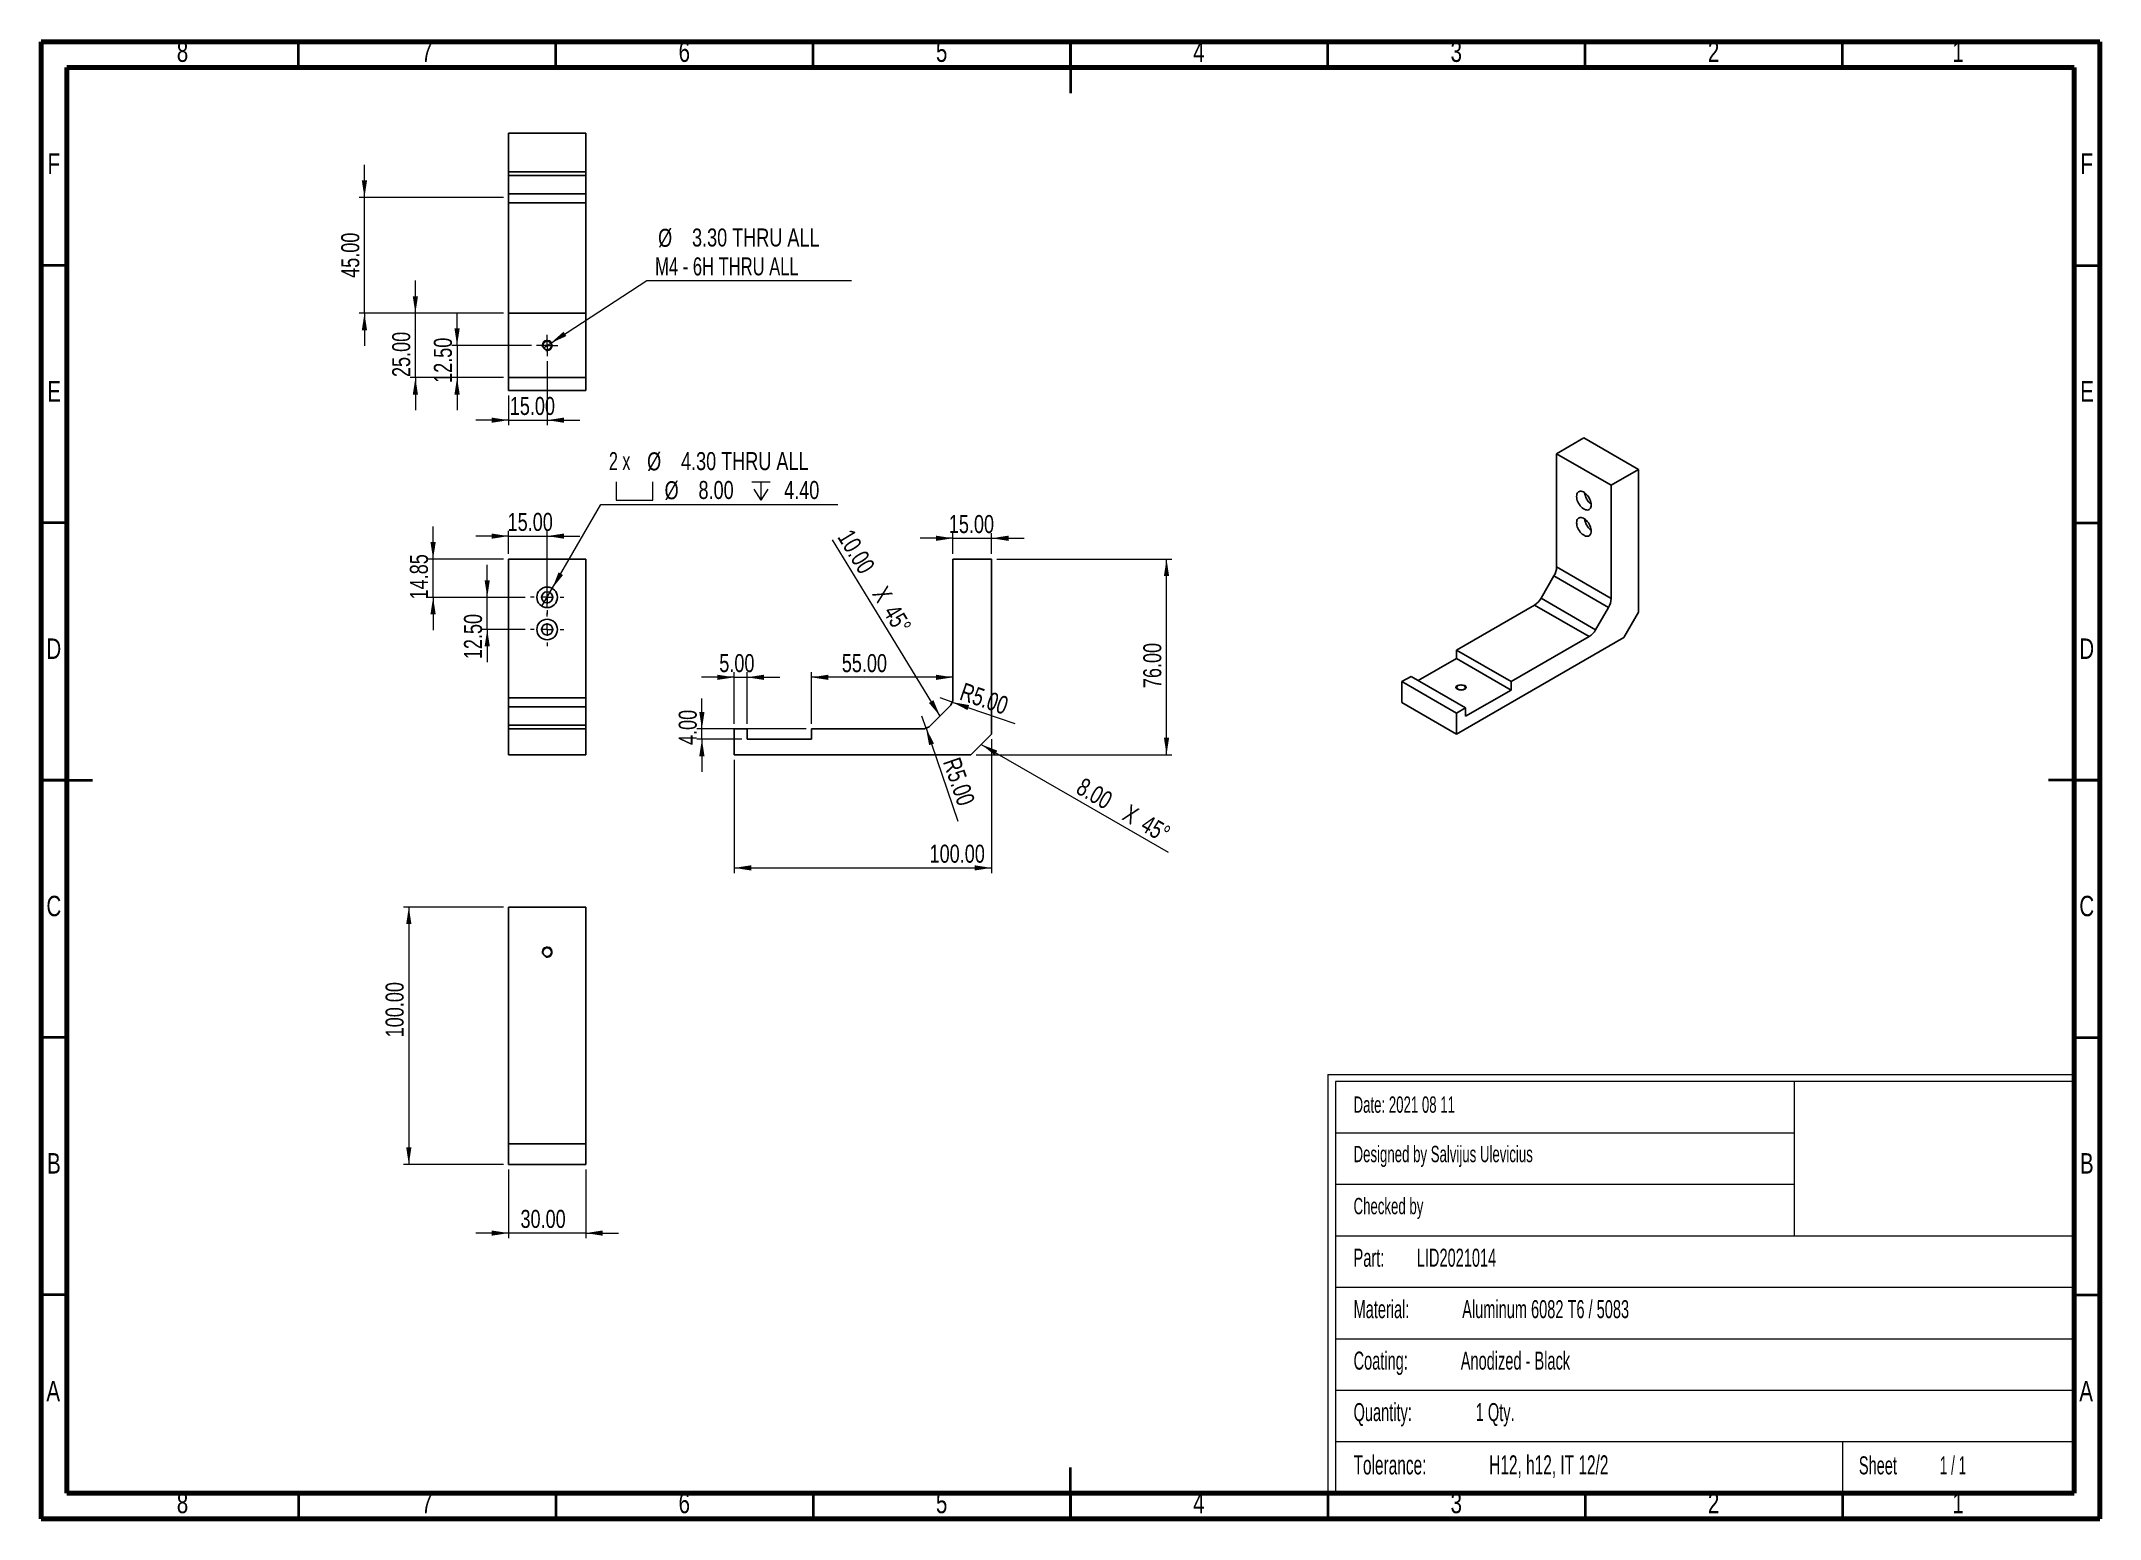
# Model space of a CAD drawing. Header units: millimetres. Extents: x 15 to 415, y 5 to 292.
import ezdxf

# ---------------------------------------------------------------- set-up
doc = ezdxf.new("R2010")
doc.units = ezdxf.units.MM
doc.styles.add('SLDTEXTSTYLE0', font='TXT', dxfattribs={"width": 0.605})
doc.styles.add('SLDTEXTSTYLE1', font='TXT', dxfattribs={"width": 0.563})
doc.styles.add('SLDTEXTSTYLE2', font='TXT', dxfattribs={"width": 0.75})
doc.styles.add('SLDTEXTSTYLE3', font='TXT', dxfattribs={"width": 0.666667})
doc.styles.add('SLDTEXTSTYLE4', font='TXT', dxfattribs={"width": 0.6875})
doc.dimstyles.new('SLDDIMSTYLE0', dxfattribs={"dimtxt": 3.5, "dimasz": 3.302, "dimexe": 0, "dimexo": 0.0625, "dimgap": 0.875, "dimtad": 0, "dimtih": 1, "dimtoh": 1, "dimlfac": 2, "dimrnd": 1e-09, "dimzin": 4, "dimdsep": 46, "dimtxsty": 'SLDTEXTSTYLE2', "dimblk1": 'NONE', "dimsah": 1, "dimcen": 0, "dimadec": 0, "dimazin": 1, "dimtfac": 1, "dimtmove": 0, "dimatfit": 3, "dimldrblk": 'NONE', "dimfxl": 0, "dimfrac": 2, "dimtolj": 1, "dimtzin": 12, "dimarcsym": 0})
doc.dimstyles.new('SLDDIMSTYLE1', dxfattribs={"dimtxt": 3.5, "dimasz": 3.302, "dimexe": 0, "dimexo": 0.0625, "dimgap": 0.875, "dimtad": 1, "dimlfac": 2, "dimrnd": 1e-09, "dimzin": 12, "dimdsep": 46, "dimtxsty": 'SLDTEXTSTYLE2', "dimsah": 1, "dimcen": 0.09, "dimadec": 0, "dimazin": 3, "dimtfac": 1, "dimtmove": 0, "dimatfit": 0, "dimfxl": 0, "dimfrac": 2, "dimtolj": 1, "dimtzin": 12, "dimarcsym": 0})
doc.dimstyles.new('SLDDIMSTYLE2', dxfattribs={"dimtxt": 3.5, "dimasz": 3.302, "dimexe": 0, "dimexo": 0.0625, "dimgap": 0.875, "dimtad": 1, "dimlfac": 2, "dimrnd": 1e-09, "dimzin": 4, "dimdsep": 46, "dimtxsty": 'SLDTEXTSTYLE2', "dimsah": 1, "dimcen": 0.09, "dimadec": 0, "dimazin": 1, "dimtfac": 1, "dimtmove": 0, "dimatfit": 0, "dimfxl": 0, "dimfrac": 2, "dimtolj": 1, "dimtzin": 12, "dimarcsym": 0})
doc.dimstyles.new('SLDDIMSTYLE3', dxfattribs={"dimtxt": 3.5, "dimasz": 3.302, "dimexe": 0, "dimexo": 0.0625, "dimgap": 0.875, "dimtad": 1, "dimlfac": 2, "dimrnd": 1e-09, "dimzin": 4, "dimdsep": 46, "dimtxsty": 'SLDTEXTSTYLE2', "dimsah": 1, "dimcen": 0.09, "dimadec": 0, "dimazin": 1, "dimtfac": 1, "dimtofl": 0, "dimtmove": 0, "dimatfit": 3, "dimfxl": 0, "dimfrac": 2, "dimtolj": 1, "dimtzin": 12, "dimarcsym": 0})
doc.dimstyles.new('SLDDIMSTYLE4', dxfattribs={"dimtxt": 3.5, "dimasz": 3.302, "dimexe": 0, "dimexo": 0.0625, "dimgap": 0.875, "dimtad": 1, "dimlfac": 2, "dimrnd": 1e-09, "dimzin": 4, "dimdsep": 46, "dimtxsty": 'SLDTEXTSTYLE2', "dimsah": 1, "dimcen": 0, "dimadec": 0, "dimazin": 1, "dimtfac": 1, "dimtofl": 0, "dimtmove": 0, "dimatfit": 3, "dimfxl": 0, "dimfrac": 2, "dimtolj": 1, "dimtzin": 12, "dimarcsym": 0})

# ---------------------------------------------------------------- blocks, each defined once
blk = doc.blocks.new('SW_NOTE_0')
at = {"color": 0, "linetype": 'Continuous', "lineweight": 0, "attachment_point": 1, "style": 'SLDTEXTSTYLE0'}
for s, insert, char_height in [('Tolerance:', (0, 4.77), 3.704), ('H12, h12, IT 12/2', (26.36, 4.77), 3.7042)]:
    blk.add_mtext(s, dxfattribs=dict(at, insert=insert, char_height=char_height))
blk = doc.blocks.new('SW_NOTE_0_1')
at = {"color": 0, "linetype": 'Continuous', "lineweight": 0, "char_height": 3.5, "attachment_point": 1}
for s, insert, style in [('Sheet', (0, 4.51), 'SLDTEXTSTYLE0'), ('1 / 1', (15.72, 4.51), 'SLDTEXTSTYLE1')]:
    blk.add_mtext(s, dxfattribs=dict(at, insert=insert, style=style))
blk = doc.blocks.new('SW_NOTE_0_2')
at = {"color": 0, "linetype": 'Continuous', "lineweight": 0, "char_height": 3.5, "attachment_point": 1, "style": 'SLDTEXTSTYLE0'}
for s, insert in [('Quantity:', (0, 4.51)), ('1 Qty.', (23.74, 4.51))]:
    blk.add_mtext(s, dxfattribs=dict(at, insert=insert))
blk = doc.blocks.new('SW_NOTE_0_3')
at = {"color": 0, "linetype": 'Continuous', "lineweight": 0, "char_height": 3.5, "attachment_point": 1, "style": 'SLDTEXTSTYLE0'}
for s, insert in [('Coating:', (0, 4.51)), ('Anodized - Black', (20.83, 4.51))]:
    blk.add_mtext(s, dxfattribs=dict(at, insert=insert))
blk = doc.blocks.new('SW_NOTE_0_4')
at = {"color": 0, "linetype": 'Continuous', "lineweight": 0, "char_height": 3.5, "attachment_point": 1, "style": 'SLDTEXTSTYLE0'}
for s, insert in [('Material:', (0, 4.51)), ('Aluminum 6082 T6 / 5083', (21.11, 4.51))]:
    blk.add_mtext(s, dxfattribs=dict(at, insert=insert))
blk = doc.blocks.new('SW_NOTE_0_5')
at = {"color": 0, "linetype": 'Continuous', "lineweight": 0, "char_height": 3.5, "attachment_point": 1, "style": 'SLDTEXTSTYLE0'}
for s, insert in [('Part:', (0, 4.51)), ('LID2021014', (12.29, 4.51))]:
    blk.add_mtext(s, dxfattribs=dict(at, insert=insert))
blk = doc.blocks.new('SW_SYMBOL_HOLE_SPOT')
at = {"color": 0, "linetype": 'Continuous', "lineweight": 18}
for p, q in [((0, 875), (0, 75)), ((0, 75), (1600, 75)), ((1600, 75), (1600, 875))]:
    blk.add_line(p, q, dxfattribs=at)
blk = doc.blocks.new('SW_SYMBOL_HOLE_DEPTH')
at = {"color": 0, "linetype": 'Continuous', "lineweight": 18}
for p, q in [((0, 875), (800, 875)), ((100, 555), (400, 75)), ((400, 875), (400, 75)), ((700, 555), (400, 75))]:
    blk.add_line(p, q, dxfattribs=at)
blk = doc.blocks.new('_D')
at = {"color": 7, "linetype": 'Continuous', "lineweight": 0}
for p, q in [((114.31, 185.79), (123.73, 202.1)), ((123.73, 202.1), (169.76, 202.1)), ((112.31, 182.32), (114.31, 185.79))]:
    blk.add_line(p, q, dxfattribs=at)
at = {"color": 7, "linetype": 'Continuous', "lineweight": 18}
blk.add_solid([(114.31, 185.79), (116.4, 188.39), (115.52, 188.9)], dxfattribs=at)
at = {"color": 7, "linetype": 'Continuous', "lineweight": 18, "xscale": 0.004470703125, "yscale": 0.004470703125, "zscale": 0.004470703125}
for name, p in [('SW_SYMBOL_HOLE_SPOT', (126.69, 202.58)), ('SW_SYMBOL_HOLE_DEPTH', (153.05, 202.58))]:
    blk.add_blockref(name, p, dxfattribs=at)
at = {"color": 7, "linetype": 'Continuous', "lineweight": 18, "char_height": 3.5, "attachment_point": 1}
for s, insert, style in [('2 x', (125.32, 212.27), 'SLDTEXTSTYLE3'), ('%%c', (132.73, 212.22), 'SLDTEXTSTYLE2'), ('4.30 THRU ALL', (139.32, 212.27), 'SLDTEXTSTYLE2'), ('%%c', (136.13, 206.61), 'SLDTEXTSTYLE2'), ('8.00', (142.72, 206.66), 'SLDTEXTSTYLE2'), ('4.40', (159.36, 206.66), 'SLDTEXTSTYLE2')]:
    blk.add_mtext(s, dxfattribs=dict(at, insert=insert, style=style))
blk = doc.blocks.new('_None')
blk = doc.blocks.new('_D_1')
at = {"color": 7, "linetype": 'Continuous', "lineweight": 0}
for p, q in [((91.15, 191.48), (91.15, 197.83)), ((104.81, 191.48), (90.15, 191.48)), ((91.15, 184.05), (91.15, 191.48)), ((109.06, 184.05), (90.15, 184.05)), ((91.15, 184.05), (91.15, 177.7))]:
    blk.add_line(p, q, dxfattribs=at)
at = {"color": 7, "linetype": 'Continuous', "lineweight": 18}
for points in [[(91.15, 191.48), (91.66, 194.78), (90.64, 194.78)], [(91.15, 184.05), (90.64, 180.75), (91.66, 180.75)]]:
    blk.add_solid(points, dxfattribs=at)
at = {"color": 7, "linetype": 'Continuous', "lineweight": 18, "insert": (86.64, 183.65), "char_height": 3.5, "attachment_point": 1, "rotation": 90, "style": 'SLDTEXTSTYLE2'}
blk.add_mtext('14.85', dxfattribs=at)
blk = doc.blocks.new('_D_2')
at = {"color": 7, "linetype": 'Continuous', "lineweight": 0}
for p, q in [((101.67, 184.05), (101.67, 190.4)), ((109.06, 184.05), (100.67, 184.05)), ((101.67, 177.8), (101.67, 184.05)), ((109.06, 177.8), (100.67, 177.8)), ((101.67, 177.8), (101.67, 171.45))]:
    blk.add_line(p, q, dxfattribs=at)
at = {"color": 7, "linetype": 'Continuous', "lineweight": 18}
for points in [[(101.67, 184.05), (102.17, 187.36), (101.16, 187.36)], [(101.67, 177.8), (101.16, 174.5), (102.17, 174.5)]]:
    blk.add_solid(points, dxfattribs=at)
at = {"color": 7, "linetype": 'Continuous', "lineweight": 18, "insert": (97.15, 172.04), "char_height": 3.5, "attachment_point": 1, "rotation": 90, "style": 'SLDTEXTSTYLE2'}
blk.add_mtext('12.50', dxfattribs=at)
blk = doc.blocks.new('_D_3')
at = {"color": 7, "linetype": 'Continuous', "lineweight": 0}
for p, q in [((105.81, 192.48), (105.81, 196.95)), ((113.31, 182.05), (113.31, 196.95)), ((105.81, 195.95), (99.46, 195.95)), ((105.81, 195.95), (113.31, 195.95)), ((113.31, 195.95), (119.66, 195.95))]:
    blk.add_line(p, q, dxfattribs=at)
at = {"color": 7, "linetype": 'Continuous', "lineweight": 18}
for points in [[(105.81, 195.95), (102.51, 196.45), (102.51, 195.44)], [(113.31, 195.95), (116.61, 195.44), (116.61, 196.45)]]:
    blk.add_solid(points, dxfattribs=at)
at = {"color": 7, "linetype": 'Continuous', "lineweight": 18, "insert": (105.63, 200.46), "char_height": 3.5, "attachment_point": 1, "style": 'SLDTEXTSTYLE2'}
blk.add_mtext('15.00', dxfattribs=at)
blk = doc.blocks.new('SW_CENTERMARKSYMBOL_0')
at = {"color": 0, "linetype": 'Continuous', "lineweight": 18}
for p, q in [((-2.5, 0), (-3.25, 0)), ((0, 0), (-1.25, 0)), ((0, 2.5), (0, 3.25)), ((0, 0), (0, 1.25)), ((0, 0), (0, -1.25)), ((0, 0), (1.25, 0)), ((2.5, 0), (3.25, 0)), ((0, -2.5), (0, -3.25))]:
    blk.add_line(p, q, dxfattribs=at)
blk = doc.blocks.new('SW_CENTERMARKSYMBOL_1')
at = {"color": 0, "linetype": 'Continuous', "lineweight": 18}
for p, q in [((-2.5, 0), (-3.25, 0)), ((0, 0), (-1.25, 0)), ((0, 2.5), (0, 3.25)), ((0, 0), (0, 1.25)), ((0, 0), (0, -1.25)), ((0, 0), (1.25, 0)), ((2.5, 0), (3.25, 0)), ((0, -2.5), (0, -3.25))]:
    blk.add_line(p, q, dxfattribs=at)
blk = doc.blocks.new('SW_CHAMFER_DIMENSION_0')
at = {"color": 0, "linetype": 'Continuous', "lineweight": 0}
for p, q in [((-17.67, 10.21), (0, 0)), ((0, 0), (18.64, -10.76))]:
    blk.add_line(p, q, dxfattribs=at)
at = {"color": 0, "linetype": 'Continuous', "lineweight": 18}
blk.add_solid([(-17.67, 10.21), (-15.06, 8.12), (-14.56, 9)], dxfattribs=at)
at = {"color": 0, "linetype": 'Continuous', "lineweight": 18, "char_height": 3.5, "attachment_point": 1, "rotation": 330, "style": 'SLDTEXTSTYLE2'}
for s, insert in [('8.00', (2.26, 3.91)), ('X', (11.23, -1.27)), ('45°', (14.8, -3.33))]:
    blk.add_mtext(s, dxfattribs=dict(at, insert=insert))
blk = doc.blocks.new('SW_CHAMFER_DIMENSION_1')
at = {"color": 0, "linetype": 'Continuous', "lineweight": 0}
for p, q in [((9.24, -15.16), (0, 0)), ((20.91, -34.27), (9.24, -15.16))]:
    blk.add_line(p, q, dxfattribs=at)
at = {"color": 0, "linetype": 'Continuous', "lineweight": 18}
blk.add_solid([(20.91, -34.27), (19.62, -31.19), (18.75, -31.72)], dxfattribs=at)
at = {"color": 0, "linetype": 'Continuous', "lineweight": 18, "char_height": 3.5, "attachment_point": 1, "rotation": 301.3645, "style": 'SLDTEXTSTYLE2'}
for s, insert in [('10.00', (3.85, 2.35)), ('X', (10.59, -8.71)), ('45°', (12.74, -12.23))]:
    blk.add_mtext(s, dxfattribs=dict(at, insert=insert))
blk = doc.blocks.new('_D_4')
at = {"color": 7, "linetype": 'Continuous', "lineweight": 0}
for p, q in [((200.66, 191.48), (234.66, 191.48)), ((233.66, 153.48), (233.66, 191.48)), ((196.66, 153.48), (234.66, 153.48))]:
    blk.add_line(p, q, dxfattribs=at)
at = {"color": 7, "linetype": 'Continuous', "lineweight": 18}
for points in [[(233.66, 191.48), (233.15, 188.18), (234.16, 188.18)], [(233.66, 153.48), (234.16, 156.78), (233.15, 156.78)]]:
    blk.add_solid(points, dxfattribs=at)
at = {"color": 7, "linetype": 'Continuous', "lineweight": 18, "insert": (229.14, 166.41), "char_height": 3.5, "attachment_point": 1, "rotation": 90, "style": 'SLDTEXTSTYLE2'}
blk.add_mtext('76.00', dxfattribs=at)
blk = doc.blocks.new('_D_5')
at = {"color": 7, "linetype": 'Continuous', "lineweight": 0}
for p, q in [((199.66, 156.48), (199.66, 130.48)), ((149.66, 152.48), (149.66, 130.48)), ((149.66, 131.48), (199.66, 131.48))]:
    blk.add_line(p, q, dxfattribs=at)
at = {"color": 7, "linetype": 'Continuous', "lineweight": 18}
for points in [[(149.66, 131.48), (152.96, 130.97), (152.96, 131.99)], [(199.66, 131.48), (196.35, 131.99), (196.35, 130.97)]]:
    blk.add_solid(points, dxfattribs=at)
at = {"color": 7, "linetype": 'Continuous', "lineweight": 18, "insert": (187.62, 135.99), "char_height": 3.5, "attachment_point": 1, "style": 'SLDTEXTSTYLE2'}
blk.add_mtext('100.00', dxfattribs=at)
blk = doc.blocks.new('_D_6')
at = {"color": 7, "linetype": 'Continuous', "lineweight": 0}
for p, q in [((192.16, 192.48), (192.16, 196.53)), ((199.66, 192.48), (199.66, 196.53)), ((192.16, 195.53), (185.81, 195.53)), ((192.16, 195.53), (199.66, 195.53)), ((199.66, 195.53), (206.01, 195.53))]:
    blk.add_line(p, q, dxfattribs=at)
at = {"color": 7, "linetype": 'Continuous', "lineweight": 18}
for points in [[(192.16, 195.53), (188.85, 196.04), (188.85, 195.02)], [(199.66, 195.53), (202.96, 195.02), (202.96, 196.04)]]:
    blk.add_solid(points, dxfattribs=at)
at = {"color": 7, "linetype": 'Continuous', "lineweight": 18, "insert": (191.36, 200.04), "char_height": 3.5, "attachment_point": 1, "style": 'SLDTEXTSTYLE2'}
blk.add_mtext('15.00', dxfattribs=at)
blk = doc.blocks.new('_D_7')
at = {"color": 7, "linetype": 'Continuous', "lineweight": 0}
for p, q in [((143.38, 158.48), (143.38, 164.41)), ((163.66, 158.48), (142.38, 158.48)), ((151.16, 156.48), (142.38, 156.48)), ((143.38, 156.48), (143.38, 158.48)), ((143.38, 156.48), (143.38, 150.13))]:
    blk.add_line(p, q, dxfattribs=at)
at = {"color": 7, "linetype": 'Continuous', "lineweight": 18}
for points in [[(143.38, 158.48), (143.89, 161.78), (142.87, 161.78)], [(143.38, 156.48), (142.87, 153.18), (143.89, 153.18)]]:
    blk.add_solid(points, dxfattribs=at)
at = {"color": 7, "linetype": 'Continuous', "lineweight": 18, "insert": (138.87, 155.36), "char_height": 3.5, "attachment_point": 1, "rotation": 90, "style": 'SLDTEXTSTYLE2'}
blk.add_mtext('4.00', dxfattribs=at)
blk = doc.blocks.new('_D_8')
at = {"color": 7, "linetype": 'Continuous', "lineweight": 0}
for q in [(189.66, 164.51), (204.19, 159.54)]:
    blk.add_line((192.02, 163.7), q, dxfattribs=at)
at = {"color": 7, "linetype": 'Continuous', "lineweight": 18}
blk.add_solid([(192.02, 163.7), (194.98, 162.15), (195.31, 163.11)], dxfattribs=at)
at = {"color": 7, "linetype": 'Continuous', "lineweight": 18, "insert": (194.37, 167.56), "char_height": 3.5, "attachment_point": 1, "rotation": 341.0865, "style": 'SLDTEXTSTYLE2'}
blk.add_mtext('R5.00', dxfattribs=at)
blk = doc.blocks.new('_D_9')
at = {"color": 7, "linetype": 'Continuous', "lineweight": 0}
for q in [(186.12, 160.98), (193.11, 140.56)]:
    blk.add_line((186.93, 158.61), q, dxfattribs=at)
at = {"color": 7, "linetype": 'Continuous', "lineweight": 18}
blk.add_solid([(186.93, 158.61), (187.52, 155.33), (188.48, 155.65)], dxfattribs=at)
at = {"color": 7, "linetype": 'Continuous', "lineweight": 18, "insert": (193.49, 153.25), "char_height": 3.5, "attachment_point": 1, "rotation": 288.8872, "style": 'SLDTEXTSTYLE2'}
blk.add_mtext('R5.00', dxfattribs=at)
blk = doc.blocks.new('_D_10')
at = {"color": 7, "linetype": 'Continuous', "lineweight": 0}
for p, q in [((149.66, 168.51), (143.31, 168.51)), ((149.66, 159.48), (149.66, 169.51)), ((149.66, 168.51), (152.16, 168.51)), ((152.16, 159.48), (152.16, 169.51)), ((152.16, 168.51), (158.51, 168.51))]:
    blk.add_line(p, q, dxfattribs=at)
at = {"color": 7, "linetype": 'Continuous', "lineweight": 18}
for points in [[(149.66, 168.51), (146.35, 169.02), (146.35, 168)], [(152.16, 168.51), (155.46, 168), (155.46, 169.02)]]:
    blk.add_solid(points, dxfattribs=at)
at = {"color": 7, "linetype": 'Continuous', "lineweight": 18, "insert": (146.76, 173.02), "char_height": 3.5, "attachment_point": 1, "style": 'SLDTEXTSTYLE2'}
blk.add_mtext('5.00', dxfattribs=at)
blk = doc.blocks.new('_D_11')
at = {"color": 7, "linetype": 'Continuous', "lineweight": 0}
for p, q in [((164.66, 159.48), (164.66, 169.51)), ((192.16, 168.51), (164.66, 168.51))]:
    blk.add_line(p, q, dxfattribs=at)
at = {"color": 7, "linetype": 'Continuous', "lineweight": 18}
for points in [[(164.66, 168.51), (167.96, 168), (167.96, 169.02)], [(192.16, 168.51), (188.85, 169.02), (188.85, 168)]]:
    blk.add_solid(points, dxfattribs=at)
at = {"color": 7, "linetype": 'Continuous', "lineweight": 18, "insert": (170.56, 173.02), "char_height": 3.5, "attachment_point": 1, "style": 'SLDTEXTSTYLE2'}
blk.add_mtext('55.00', dxfattribs=at)
blk = doc.blocks.new('_D_12')
at = {"color": 7, "linetype": 'Continuous', "lineweight": 0}
for p, q in [((114, 233.45), (132.7, 245.59)), ((132.7, 245.59), (172.48, 245.59)), ((112.62, 232.55), (114, 233.45))]:
    blk.add_line(p, q, dxfattribs=at)
at = {"color": 7, "linetype": 'Continuous', "lineweight": 18}
blk.add_solid([(114, 233.45), (117.05, 234.82), (116.49, 235.67)], dxfattribs=at)
at = {"color": 7, "linetype": 'Continuous', "lineweight": 18, "char_height": 3.5, "attachment_point": 1}
for s, insert, style in [('%%c', (134.87, 255.66), 'SLDTEXTSTYLE2'), ('3.30 THRU ALL', (141.46, 255.72), 'SLDTEXTSTYLE2'), ('M4 - 6H THRU ALL', (134.29, 250.11), 'SLDTEXTSTYLE4')]:
    blk.add_mtext(s, dxfattribs=dict(at, insert=insert, style=style))
blk = doc.blocks.new('_D_13')
at = {"color": 7, "linetype": 'Continuous', "lineweight": 0}
for p, q in [((87.71, 239.25), (87.71, 245.6)), ((104.81, 239.25), (86.71, 239.25)), ((87.71, 226.75), (87.71, 239.25)), ((104.81, 226.75), (86.71, 226.75)), ((87.71, 226.75), (87.71, 220.4))]:
    blk.add_line(p, q, dxfattribs=at)
at = {"color": 7, "linetype": 'Continuous', "lineweight": 18}
for points in [[(87.71, 239.25), (88.21, 242.55), (87.2, 242.55)], [(87.71, 226.75), (87.2, 223.44), (88.21, 223.44)]]:
    blk.add_solid(points, dxfattribs=at)
at = {"color": 7, "linetype": 'Continuous', "lineweight": 18, "insert": (83.2, 226.86), "char_height": 3.5, "attachment_point": 1, "rotation": 90, "style": 'SLDTEXTSTYLE2'}
blk.add_mtext('25.00', dxfattribs=at)
blk = doc.blocks.new('_D_14')
at = {"color": 7, "linetype": 'Continuous', "lineweight": 0}
for p, q in [((95.81, 233), (95.81, 239.35)), ((110.24, 233), (94.81, 233)), ((95.81, 233), (95.81, 226.75)), ((104.81, 226.75), (94.81, 226.75)), ((95.81, 226.75), (95.81, 220.4))]:
    blk.add_line(p, q, dxfattribs=at)
at = {"color": 7, "linetype": 'Continuous', "lineweight": 18}
for points in [[(95.81, 233), (96.32, 236.3), (95.3, 236.3)], [(95.81, 226.75), (95.3, 223.44), (96.32, 223.44)]]:
    blk.add_solid(points, dxfattribs=at)
at = {"color": 7, "linetype": 'Continuous', "lineweight": 18, "insert": (91.3, 225.72), "char_height": 3.5, "attachment_point": 1, "rotation": 90, "style": 'SLDTEXTSTYLE2'}
blk.add_mtext('12.50', dxfattribs=at)
blk = doc.blocks.new('_D_15')
at = {"color": 7, "linetype": 'Continuous', "lineweight": 0}
for p, q in [((113.31, 229.92), (113.31, 217.48)), ((105.81, 223.25), (105.81, 217.48)), ((105.81, 218.48), (99.46, 218.48)), ((105.81, 218.48), (113.31, 218.48)), ((113.31, 218.48), (119.66, 218.48))]:
    blk.add_line(p, q, dxfattribs=at)
at = {"color": 7, "linetype": 'Continuous', "lineweight": 18}
for points in [[(105.81, 218.48), (102.51, 218.98), (102.51, 217.97)], [(113.31, 218.48), (116.61, 217.97), (116.61, 218.98)]]:
    blk.add_solid(points, dxfattribs=at)
at = {"color": 7, "linetype": 'Continuous', "lineweight": 18, "insert": (106.05, 222.99), "char_height": 3.5, "attachment_point": 1, "style": 'SLDTEXTSTYLE2'}
blk.add_mtext('15.00', dxfattribs=at)
blk = doc.blocks.new('_D_16')
at = {"color": 7, "linetype": 'Continuous', "lineweight": 0}
for p, q in [((77.81, 261.75), (77.81, 268.1)), ((104.81, 261.75), (76.81, 261.75)), ((77.81, 239.25), (77.81, 261.75)), ((104.81, 239.25), (76.81, 239.25)), ((77.81, 239.25), (77.81, 232.9))]:
    blk.add_line(p, q, dxfattribs=at)
at = {"color": 7, "linetype": 'Continuous', "lineweight": 18}
for points in [[(77.81, 261.75), (78.32, 265.05), (77.3, 265.05)], [(77.81, 239.25), (77.3, 235.94), (78.32, 235.94)]]:
    blk.add_solid(points, dxfattribs=at)
at = {"color": 7, "linetype": 'Continuous', "lineweight": 18, "insert": (73.3, 246.13), "char_height": 3.5, "attachment_point": 1, "rotation": 90, "style": 'SLDTEXTSTYLE2'}
blk.add_mtext('45.00', dxfattribs=at)
blk = doc.blocks.new('SW_CENTERMARKSYMBOL_2')
at = {"color": 0, "linetype": 'Continuous', "lineweight": 18}
for p, q in [((-1.25, 0), (-2.075, 0)), ((0, 0), (-1.25, 0)), ((0, 1.25), (0, 2.075)), ((0, 0), (0, 1.25)), ((0, 0), (0, -1.25)), ((0, 0), (1.25, 0)), ((1.25, 0), (2.075, 0)), ((0, -1.25), (0, -2.075))]:
    blk.add_line(p, q, dxfattribs=at)
blk = doc.blocks.new('_D_17')
at = {"color": 7, "linetype": 'Continuous', "lineweight": 0}
for p, q in [((105.81, 72.86), (105.81, 59.52)), ((120.81, 72.86), (120.81, 59.52)), ((105.81, 60.52), (99.46, 60.52)), ((120.81, 60.52), (105.81, 60.52)), ((120.81, 60.52), (127.16, 60.52))]:
    blk.add_line(p, q, dxfattribs=at)
at = {"color": 7, "linetype": 'Continuous', "lineweight": 18}
for points in [[(105.81, 60.52), (102.51, 61.03), (102.51, 60.01)], [(120.81, 60.52), (124.11, 60.01), (124.11, 61.03)]]:
    blk.add_solid(points, dxfattribs=at)
at = {"color": 7, "linetype": 'Continuous', "lineweight": 18, "insert": (108.13, 65.03), "char_height": 3.5, "attachment_point": 1, "style": 'SLDTEXTSTYLE2'}
blk.add_mtext('30.00', dxfattribs=at)
blk = doc.blocks.new('_D_18')
at = {"color": 7, "linetype": 'Continuous', "lineweight": 0}
for p, q in [((104.81, 123.86), (85.43, 123.86)), ((86.43, 123.86), (86.43, 73.86)), ((104.81, 73.86), (85.43, 73.86))]:
    blk.add_line(p, q, dxfattribs=at)
at = {"color": 7, "linetype": 'Continuous', "lineweight": 18}
for points in [[(86.43, 123.86), (85.93, 120.56), (86.94, 120.56)], [(86.43, 73.86), (86.94, 77.16), (85.93, 77.16)]]:
    blk.add_solid(points, dxfattribs=at)
at = {"color": 7, "linetype": 'Continuous', "lineweight": 18, "insert": (81.92, 98.56), "char_height": 3.5, "attachment_point": 1, "rotation": 90, "style": 'SLDTEXTSTYLE2'}
blk.add_mtext('100.00', dxfattribs=at)

msp = doc.modelspace()

# ---------------------------------------------------------------- linework, layer by layer
at = {"color": 7, "linetype": 'Continuous', "lineweight": 70}
for p, q in [((15, 5), (15, 292)), ((15, 292), (415, 292)), ((415, 292), (415, 5)), ((20, 10), (20, 287)), ((20, 287), (410, 287)), ((410, 287), (410, 10)), ((410, 10), (20, 10)), ((415, 5), (15, 5))]:
    msp.add_line(p, q, dxfattribs=at)
at = {"color": 7, "linetype": 'Continuous', "lineweight": 35}
for p, q in [((65, 287), (65, 292)), ((115, 287), (115, 292)), ((165, 287), (165, 292)), ((215, 292.001), (215, 281.999)), ((215, 287), (215, 292)), ((265, 287), (265, 292)), ((315, 287), (315, 292)), ((365, 287), (365, 292)), ((20, 248.5), (15, 248.5)), ((410, 248.5), (415, 248.5)), ((20, 198.5), (15, 198.5)), ((410, 198.5), (415, 198.5)), ((14.999, 148.5), (25.001, 148.5)), ((20, 148.5), (15, 148.5)), ((415.001, 148.5), (404.999, 148.5)), ((410, 148.5), (415, 148.5)), ((20, 98.5), (15, 98.5)), ((410, 98.5), (415, 98.5)), ((20, 48.5), (15, 48.5)), ((410, 48.5), (415, 48.5)), ((215, 4.999), (215, 15.001)), ((65, 10), (65, 5)), ((115, 10), (115, 5)), ((165, 10), (165, 5)), ((215, 10), (215, 5)), ((265, 10), (265, 5)), ((315, 10), (315, 5)), ((365, 10), (365, 5))]:
    msp.add_line(p, q, dxfattribs=at)
at = {"color": 7, "linetype": 'Continuous', "lineweight": 25}
for p, q in [((105.81, 266.7456), (105.81, 274.2456)), ((120.81, 274.2456), (105.81, 274.2456)), ((120.81, 266.7456), (120.81, 274.2456)), ((120.81, 266.7456), (105.81, 266.7456)), ((105.81, 266.0134), (105.81, 266.7456)), ((120.81, 266.0134), (105.81, 266.0134)), ((105.81, 262.4779), (105.81, 266.0134)), ((120.81, 266.7456), (120.81, 266.0134)), ((120.81, 266.0134), (120.81, 262.4779)), ((105.81, 262.4779), (120.81, 262.4779)), ((105.81, 260.7101), (105.81, 262.4779)), ((120.81, 260.7101), (105.81, 260.7101)), ((105.81, 239.2456), (105.81, 260.7101)), ((120.81, 262.4779), (120.81, 260.7101)), ((120.81, 239.2456), (120.81, 260.7101)), ((120.81, 239.2456), (105.81, 239.2456)), ((105.81, 239.2456), (105.81, 226.7456)), ((120.81, 226.7456), (120.81, 239.2456)), ((105.81, 226.7456), (120.81, 226.7456)), ((105.81, 224.2456), (105.81, 226.7456)), ((120.81, 224.2456), (105.81, 224.2456)), ((120.81, 224.2456), (120.81, 226.7456)), ((309.4489, 211.966), (314.7522, 215.0276)), ((325.3588, 208.9045), (314.7522, 215.0276)), ((320.0555, 205.843), (309.4489, 211.966)), ((309.4489, 211.966), (309.4489, 189.9485)), ((320.0555, 205.843), (325.3588, 208.9045)), ((325.3588, 181.1421), (325.3588, 208.9045)), ((320.0555, 183.8254), (320.0555, 205.843)), ((120.81, 191.4794), (105.81, 191.4794)), ((105.81, 191.4794), (105.81, 164.5149)), ((120.81, 164.5149), (120.81, 191.4794)), ((192.1565, 164.5149), (192.1565, 191.4794)), ((192.1565, 191.4794), (199.6565, 191.4794)), ((199.6565, 157.4794), (199.6565, 191.4794)), ((306.4312, 183.876), (308.9312, 188.2061)), ((319.5378, 182.083), (308.9312, 188.2061)), ((309.4489, 189.9485), (320.0555, 183.8254)), ((290.0035, 173.7946), (305.1812, 182.5565)), ((315.7878, 176.4334), (305.1812, 182.5565)), ((306.4312, 183.876), (317.0378, 177.7529)), ((319.5378, 182.083), (317.0378, 177.7529)), ((322.5304, 176.2431), (325.3588, 181.1421)), ((290.0035, 157.4658), (322.5304, 176.2431)), ((300.6101, 167.6715), (315.7878, 176.4334)), ((290.0035, 172.1615), (282.5791, 167.8755)), ((300.6101, 167.6715), (290.0035, 173.7946)), ((290.0035, 172.1615), (290.0035, 173.7946)), ((300.6101, 166.0384), (290.0035, 172.1615)), ((279.3969, 167.6715), (281.1647, 168.692)), ((281.1647, 168.692), (291.7713, 162.569)), ((105.81, 164.5149), (120.81, 164.5149)), ((105.81, 162.7471), (105.81, 164.5149)), ((120.81, 164.5149), (120.81, 162.7471)), ((290.0035, 161.5485), (279.3969, 167.6715)), ((279.3969, 167.6715), (279.3969, 163.5888)), ((291.7713, 160.9359), (300.6101, 166.0384)), ((300.6101, 166.0384), (300.6101, 167.6715)), ((120.81, 162.7471), (105.81, 162.7471)), ((105.81, 159.2116), (105.81, 162.7471)), ((120.81, 162.7471), (120.81, 159.2116)), ((191.4243, 162.7471), (187.8888, 159.2116)), ((279.3969, 163.5888), (290.0035, 157.4658)), ((290.0035, 161.5485), (291.7713, 162.569)), ((290.0035, 157.4658), (290.0035, 161.5485)), ((291.7713, 160.9359), (291.7713, 162.569)), ((105.81, 159.2116), (120.81, 159.2116)), ((105.81, 158.4794), (105.81, 159.2116)), ((120.81, 158.4794), (105.81, 158.4794)), ((105.81, 158.4794), (105.81, 153.4794)), ((120.81, 159.2116), (120.81, 158.4794)), ((120.81, 153.4794), (120.81, 158.4794)), ((149.6565, 153.4794), (149.6565, 158.4794)), ((149.6565, 158.4794), (152.1565, 158.4794)), ((152.1565, 156.4794), (152.1565, 158.4794)), ((152.1565, 156.4794), (164.6565, 156.4794)), ((164.6565, 156.4794), (164.6565, 158.4794)), ((164.6565, 158.4794), (186.121, 158.4794)), ((195.6565, 153.4794), (199.6565, 157.4794)), ((105.81, 153.4794), (120.81, 153.4794)), ((149.6565, 153.4794), (195.6565, 153.4794)), ((105.81, 123.858), (120.81, 123.858)), ((105.81, 123.858), (105.81, 77.858)), ((120.81, 123.858), (120.81, 77.858)), ((105.81, 77.858), (120.81, 77.858)), ((105.81, 73.858), (105.81, 77.858)), ((120.81, 77.858), (120.81, 73.858)), ((120.81, 73.858), (105.81, 73.858))]:
    msp.add_line(p, q, dxfattribs=at)
at = {"color": 7, "linetype": 'Continuous', "lineweight": 18}
for p, q in [((265, 91.3102), (265, 9.8102)), ((265, 91.3102), (410, 91.3102)), ((410, 90), (266.5, 90)), ((266.5, 90), (266.5, 10)), ((355.6019, 90), (355.6019, 60)), ((266.5, 80), (355.6019, 80)), ((266.5, 70), (355.6019, 70)), ((266.5, 60), (410, 60)), ((266.5, 60), (410, 60)), ((266.5, 50), (410, 50)), ((266.5, 40), (410, 40)), ((266.5, 30), (410, 30)), ((266.5, 20), (410, 20)), ((365, 20), (365, 10))]:
    msp.add_line(p, q, dxfattribs=at)
at = {"color": 7, "linetype": 'Continuous', "lineweight": 25, "flags": 128}
for points in [[(316.1664, 202.0253), (316.1506, 202.2778), (316.1036, 202.5429), (316.0264, 202.8147), (315.9207, 203.0871), (315.7889, 203.354), (315.634, 203.6095), (315.4593, 203.8478), (315.2689, 204.0636), (315.0669, 204.2522), (314.8579, 204.4092), (314.6465, 204.5312), (314.4375, 204.6155), (314.2356, 204.6602), (314.0451, 204.6642), (313.8705, 204.6275), (313.7155, 204.5509), (313.5837, 204.4362), (313.4781, 204.2858), (313.4008, 204.1032), (313.3538, 203.8924), (313.338, 203.6581), (313.3538, 203.4056), (313.4008, 203.1405), (313.4781, 202.8687), (313.5837, 202.5963), (313.7155, 202.3294), (313.8705, 202.0739), (314.0451, 201.8356), (314.2356, 201.6198), (314.4375, 201.4312), (314.6465, 201.2742), (314.8579, 201.1522), (315.0669, 201.0679), (315.2689, 201.0232), (315.4593, 201.0192), (315.634, 201.0559), (315.7889, 201.1325), (315.9207, 201.2472), (316.0264, 201.3976), (316.1036, 201.5802), (316.1506, 201.791), (316.1664, 202.0253)], [(316.1664, 196.9219), (316.1506, 197.1744), (316.1036, 197.4395), (316.0264, 197.7113), (315.9207, 197.9837), (315.7889, 198.2506), (315.634, 198.5061), (315.4593, 198.7444), (315.2689, 198.9602), (315.0669, 199.1488), (314.8579, 199.3058), (314.6465, 199.4278), (314.4375, 199.5121), (314.2356, 199.5568), (314.0451, 199.5608), (313.8705, 199.5241), (313.7155, 199.4476), (313.5837, 199.3328), (313.4781, 199.1824), (313.4008, 198.9998), (313.3538, 198.789), (313.338, 198.5547), (313.3538, 198.3022), (313.4008, 198.0371), (313.4781, 197.7653), (313.5837, 197.4929), (313.7155, 197.226), (313.8705, 196.9705), (314.0451, 196.7322), (314.2356, 196.5164), (314.4375, 196.3279), (314.6465, 196.1708), (314.8579, 196.0488), (315.0669, 195.9645), (315.2689, 195.9199), (315.4593, 195.9158), (315.634, 195.9525), (315.7889, 196.0291), (315.9207, 196.1438), (316.0264, 196.2942), (316.1036, 196.4768), (316.1506, 196.6876), (316.1664, 196.9219)], [(290.304, 166.2119), (290.4543, 166.1433), (290.6279, 166.0966), (290.8155, 166.0743), (291.0069, 166.0775), (291.192, 166.1061), (291.3606, 166.1586), (291.5037, 166.2321), (291.6135, 166.3227), (291.6843, 166.4254), (291.712, 166.5348), (291.6953, 166.645), (291.6351, 166.75), (291.5345, 166.8441), (291.3991, 166.9223), (291.236, 166.9803), (291.0542, 167.0151), (290.8634, 167.0248), (290.6738, 167.0087), (290.4958, 166.9679), (290.3389, 166.9045), (290.2116, 166.8219), (290.1207, 166.7245), (290.0711, 166.6177), (290.0655, 166.5072), (290.1042, 166.3989), (290.1852, 166.2987), (290.304, 166.2119)]]:
    msp.add_lwpolyline(points, dxfattribs=at)
at = {"color": 7, "linetype": 'Continuous', "lineweight": 18, "flags": 128}
msp.add_lwpolyline([(290.1803, 166.1405), (289.9635, 166.3278), (289.8874, 166.5487), (289.9635, 166.7696), (290.1803, 166.9569), (290.5047, 167.082), (290.8874, 167.126), (291.2701, 167.082), (291.5945, 166.9569), (291.8113, 166.7696), (291.8874, 166.5487), (291.8113, 166.3278), (291.5945, 166.1405), (291.2701, 166.0154), (290.8874, 165.9714), (290.5047, 166.0154), (290.1803, 166.1405)], dxfattribs=at)
at = {"color": 7, "linetype": 'Continuous', "lineweight": 25}
for centre, radius in [((113.31, 232.9956), 0.825), ((113.31, 184.0544), 2), ((113.31, 184.0544), 1.075), ((113.31, 177.8044), 2), ((113.31, 177.8044), 1.075), ((113.31, 115.108), 0.825)]:
    msp.add_circle(centre, radius, dxfattribs=at)
at = {"color": 7, "linetype": 'Continuous', "lineweight": 18}
for centre in [(113.31, 232.9956), (113.31, 115.108)]:
    msp.add_arc(centre, 1, 255, 195, dxfattribs=at)
at = {"color": 7, "linetype": 'Continuous', "lineweight": 25}
for centre, radius, start, end in [((318.0188, 204.7275), 3.1366, 186.369697, 233.624927), ((318.0188, 199.6241), 3.1366, 186.369697, 233.624927), ((305.844, 190.0716), 3.607, 328.856272, 358.043501), ((303.2724, 185.6165), 3.6066, 301.954672, 331.144391), ((316.4506, 183.9485), 3.607, 328.856272, 358.043501), ((313.879, 179.4935), 3.6066, 301.954672, 331.144391), ((189.6565, 164.5149), 2.5, 315, 0), ((186.121, 160.9794), 2.5, 270, 315)]:
    msp.add_arc(centre, radius, start, end, dxfattribs=at)

# ---------------------------------------------------------------- block references
at = {"color": 7, "linetype": 'Continuous', "lineweight": 0}
for name, p in [('SW_CENTERMARKSYMBOL_2', (113.31, 232.9956)), ('SW_CENTERMARKSYMBOL_1', (113.31, 184.0544)), ('SW_CENTERMARKSYMBOL_0', (113.31, 177.8044)), ('SW_NOTE_0_5', (270, 52.9792)), ('SW_NOTE_0_4', (270, 42.9792)), ('SW_NOTE_0_3', (270, 32.9792)), ('SW_NOTE_0_2', (270, 22.9792)), ('SW_NOTE_0', (270, 12.5611)), ('SW_NOTE_0_1', (368.182, 12.6309))]:
    msp.add_blockref(name, p, dxfattribs=at)
at = {"color": 7, "linetype": 'Continuous', "lineweight": 18}
for name, p in [('SW_CHAMFER_DIMENSION_1', (168.7493, 195.2529)), ('SW_CHAMFER_DIMENSION_0', (215.3258, 145.2655))]:
    msp.add_blockref(name, p, dxfattribs=at)

# ---------------------------------------------------------------- texts
at = {"color": 7, "linetype": 'Continuous', "lineweight": 0}
for s, insert, char_height, attachment_point, style in [('8', (42.46, 292.0602), 3.9687, 2, 'SLDTEXTSTYLE2'), ('7', (89.96, 292.0602), 3.9687, 2, 'SLDTEXTSTYLE2'), ('6', (139.96, 292.0602), 3.9687, 2, 'SLDTEXTSTYLE2'), ('5', (189.96, 292.0602), 3.9687, 2, 'SLDTEXTSTYLE2'), ('4', (239.96, 292.0602), 3.9687, 2, 'SLDTEXTSTYLE2'), ('3', (289.96, 292.0602), 3.9687, 2, 'SLDTEXTSTYLE2'), ('2', (339.96, 292.0602), 3.9687, 2, 'SLDTEXTSTYLE2'), ('1', (387.46, 292.0602), 3.9687, 2, 'SLDTEXTSTYLE2'), ('F', (17.4577, 270.3102), 3.9687, 2, 'SLDTEXTSTYLE2'), ('F', (412.4577, 270.3102), 3.9687, 2, 'SLDTEXTSTYLE2'), ('E', (17.5078, 226.0602), 3.9687, 2, 'SLDTEXTSTYLE2'), ('E', (412.5078, 226.0602), 3.9687, 2, 'SLDTEXTSTYLE2'), ('D', (17.4527, 176.0602), 3.9687, 2, 'SLDTEXTSTYLE2'), ('D', (412.4527, 176.0602), 3.9687, 2, 'SLDTEXTSTYLE2'), ('C', (17.4587, 126.0602), 3.9687, 2, 'SLDTEXTSTYLE2'), ('C', (412.4587, 126.0602), 3.9687, 2, 'SLDTEXTSTYLE2'), ('Date: 2021 08 11', (270, 87.0801), 3.175, 1, 'SLDTEXTSTYLE0'), ('B', (17.4706, 76.0602), 3.9687, 2, 'SLDTEXTSTYLE2'), ('Designed by Salvijus Ulevicius', (270, 77.4742), 3.175, 1, 'SLDTEXTSTYLE0'), ('B', (412.4706, 76.0602), 3.9687, 2, 'SLDTEXTSTYLE2'), ('Checked by', (270, 67.3595), 3.175, 1, 'SLDTEXTSTYLE0'), ('A', (17.3397, 31.8102), 3.9687, 2, 'SLDTEXTSTYLE2'), ('A', (412.3397, 31.8102), 3.9687, 2, 'SLDTEXTSTYLE2'), ('8', (42.46, 10.0602), 3.9687, 2, 'SLDTEXTSTYLE2'), ('7', (89.96, 10.0602), 3.9687, 2, 'SLDTEXTSTYLE2'), ('6', (139.96, 10.0602), 3.9687, 2, 'SLDTEXTSTYLE2'), ('5', (189.96, 10.0602), 3.9687, 2, 'SLDTEXTSTYLE2'), ('4', (239.96, 10.0602), 3.9687, 2, 'SLDTEXTSTYLE2'), ('3', (289.96, 10.0602), 3.9687, 2, 'SLDTEXTSTYLE2'), ('2', (339.96, 10.0602), 3.9687, 2, 'SLDTEXTSTYLE2'), ('1', (387.46, 10.0602), 3.9687, 2, 'SLDTEXTSTYLE2')]:
    msp.add_mtext(s, dxfattribs=dict(at, insert=insert, char_height=char_height, attachment_point=attachment_point, style=style))

# ---------------------------------------------------------------- dimensions: what is measured, and where the dimension line sits
at = {"color": 7, "linetype": 'Continuous', "lineweight": 18}
for base, p1, p2, dimstyle, picture, middle in [((77.81, 261.7456), (105.81, 239.2456), (105.81, 261.7456), 'SLDDIMSTYLE2', '_D_16', (77.81, 251.9465)), ((87.7068, 239.2456), (105.81, 226.7456), (105.81, 239.2456), 'SLDDIMSTYLE2', '_D_13', (87.7068, 232.6816)), ((95.81, 226.7456), (111.235, 232.9956), (105.81, 226.7456), 'SLDDIMSTYLE2', '_D_14', (95.81, 231.5342)), ((91.1527, 191.4794), (110.06, 184.0544), (105.81, 191.4794), 'SLDDIMSTYLE1', '_D_1', (91.1527, 189.4667)), ((101.6651, 184.0544), (110.06, 177.8044), (110.06, 184.0544), 'SLDDIMSTYLE2', '_D_2', (101.6651, 177.8541)), ((233.6565, 191.4794), (195.6565, 153.4794), (199.6565, 191.4794), 'SLDDIMSTYLE3', '_D_4', (233.6565, 172.2245)), ((143.3808, 158.4794), (152.1565, 156.4794), (164.6565, 158.4794), 'SLDDIMSTYLE2', '_D_7', (143.3808, 159.8852)), ((86.4342, 73.858), (105.81, 123.858), (105.81, 73.858), 'SLDDIMSTYLE3', '_D_18', (86.4342, 105.6767))]:
    dim = msp.add_linear_dim(base=base, p1=p1, p2=p2, angle=90, dimstyle=dimstyle, dxfattribs=at)
    dim.commit()
    dim.dimension.update_dxf_attribs({"geometry": picture, "text_midpoint": middle, "dimtype": 160})
for p1, p2, text, picture, middle in [((112.6183, 232.5461), (114.0018, 233.4452), '<> THRU ALL\\PM4 - 6H THRU ALL\\P', '_D_12', (153.3845, 251.1773)), ((112.31, 182.3223), (114.31, 185.7864), '2 x <> THRU ALL\\P{\\fGDT;v}%%c 8.00 {\\fGDT;x} 4.40\\P', '_D', (147.5398, 207.708))]:
    dim = msp.add_diameter_dim_2p(p1=p1, p2=p2, text=text, dimstyle='SLDDIMSTYLE0', dxfattribs=at)
    dim.commit()
    dim.dimension.update_dxf_attribs({"geometry": picture, "text_midpoint": middle, "dimtype": 163})
for base, p1, p2, dimstyle, picture, middle in [((113.31, 218.4764), (105.81, 224.2456), (113.31, 230.9206), 'SLDDIMSTYLE2', '_D_15', (111.865, 218.4764)), ((113.31, 195.9453), (105.81, 191.4794), (113.31, 181.0544), 'SLDDIMSTYLE2', '_D_3', (111.4441, 195.9453)), ((199.6565, 195.5315), (192.1565, 191.4794), (199.6565, 191.4794), 'SLDDIMSTYLE2', '_D_6', (197.1836, 195.5315)), ((152.1565, 168.5126), (149.6565, 158.4794), (152.1565, 158.4794), 'SLDDIMSTYLE2', '_D_10', (151.2837, 168.5126)), ((164.6565, 168.5126), (192.1565, 164.5149), (164.6565, 158.4794), 'SLDDIMSTYLE3', '_D_11', (176.3797, 168.5126)), ((199.6565, 131.4794), (149.6565, 153.4794), (199.6565, 157.4794), 'SLDDIMSTYLE3', '_D_5', (194.7359, 131.4794)), ((105.81, 60.5201), (120.81, 73.858), (105.81, 73.858), 'SLDDIMSTYLE2', '_D_17', (113.9477, 60.5201))]:
    dim = msp.add_linear_dim(base=base, p1=p1, p2=p2, dimstyle=dimstyle, dxfattribs=at)
    dim.commit()
    dim.dimension.update_dxf_attribs({"geometry": picture, "text_midpoint": middle, "dimtype": 160})
for center, mpoint, picture, middle in [((189.6565, 164.5149), (192.0215, 163.7046), '_D_8', (198.9153, 161.3425)), ((186.121, 160.9794), (186.9303, 158.614), '_D_9', (191.2603, 145.9576))]:
    dim = msp.add_radius_dim(center=center, mpoint=mpoint, dimstyle='SLDDIMSTYLE4', dxfattribs=at)
    dim.commit()
    dim.dimension.update_dxf_attribs({"geometry": picture, "text_midpoint": middle, "dimtype": 164})

doc.saveas('drawing.dxf')
